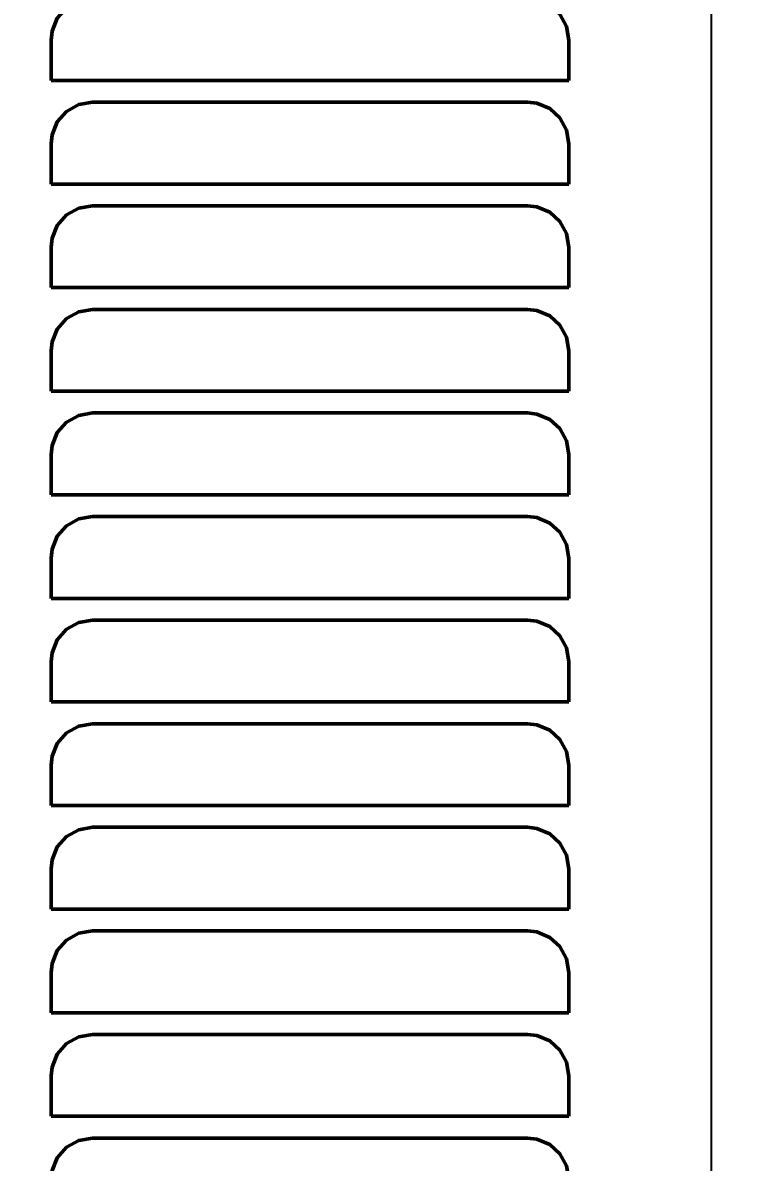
# Model space of a CAD drawing. Header units: inches. Extents: x -0.3 to 42.3, y 0 to 41.9.
# Drawn here: x 28.43 to 31.88, y 31.13 to 36.63 of the extents above; entities that cross this region are included whole.
import ezdxf

# ---------------------------------------------------------------- set-up
doc = ezdxf.new("R2010")
doc.units = ezdxf.units.IN
doc.header["$MEASUREMENT"] = 0
for name, color, linetype, lineweight in [('AM_0', 7, 'Continuous', 50), ('AM_4', 3, 'Continuous', 25), ('AM_5', 3, 'Continuous', 25)]:
    doc.layers.add(name, color=color, linetype=linetype, lineweight=lineweight)
doc.dimstyles.get("Standard").update_dxf_attribs({"dimtxt": 0.18, "dimasz": 0.18, "dimexe": 0.18, "dimexo": 0.0625, "dimgap": 0.09, "dimtad": 0, "dimtih": 1, "dimtoh": 1, "dimdec": 4, "dimzin": 0, "dimdsep": 46, "dimtxsty": 'Standard', "dimcen": 0.09, "dimadec": 0, "dimazin": 0, "dimtfac": 1, "dimtdec": 4, "dimtofl": 0, "dimtmove": 0, "dimatfit": 3, "dimfxl": 1, "dimtolj": 1, "dimtzin": 0, "dimarcsym": 0})

# ---------------------------------------------------------------- blocks, each defined once
blk = doc.blocks.new('*D1')
at = {"layer": 'AM_5', "color": 0, "lineweight": -2}
for p, q in [((14.375, 41.75), (39.27, 41.75)), ((39.27, 39.75), (39.27, 27.5096)), ((39.27, 2), (39.27, 14.2404)), ((3.39, 0), (39.27, 0))]:
    blk.add_line(p, q, dxfattribs=at)
at = {"layer": 'AM_5', "color": 0}
for points in [[(39.6033, 39.75), (38.9367, 39.75), (39.27, 41.75)], [(38.9367, 2), (39.6033, 2), (39.27, 0)]]:
    blk.add_solid(points, dxfattribs=at)
at = {"layer": 'Defpoints', "color": 0}
for p in [(14.375, 41.75), (3.39, 0), (39.27, 0)]:
    blk.add_point(p, dxfattribs=at)
at = {"layer": 'AM_5', "color": 0, "insert": (39.27, 20.875), "char_height": 2, "attachment_point": 5, "rotation": 90}
blk.add_mtext('\\A1;41.75 in', dxfattribs=at)

msp = doc.modelspace()

# ---------------------------------------------------------------- linework, layer by layer
at = {"layer": 'AM_0'}
for p, q in [((28.564, 36.55), (28.564, 36.355)), ((31.064, 36.355), (31.064, 36.55)), ((28.564, 36.355), (31.064, 36.355)), ((30.864, 36.25), (28.764, 36.25)), ((28.564, 36.05), (28.564, 35.855)), ((31.064, 35.855), (31.064, 36.05)), ((28.564, 35.855), (31.064, 35.855)), ((30.864, 35.75), (28.764, 35.75)), ((28.564, 35.55), (28.564, 35.355)), ((31.064, 35.355), (31.064, 35.55)), ((28.564, 35.355), (31.064, 35.355)), ((30.864, 35.25), (28.764, 35.25)), ((28.564, 35.05), (28.564, 34.855)), ((31.064, 34.855), (31.064, 35.05)), ((28.564, 34.855), (31.064, 34.855)), ((30.864, 34.75), (28.764, 34.75)), ((28.564, 34.55), (28.564, 34.355)), ((31.064, 34.355), (31.064, 34.55)), ((28.564, 34.355), (31.064, 34.355)), ((30.864, 34.25), (28.764, 34.25)), ((28.564, 34.05), (28.564, 33.855)), ((31.064, 33.855), (31.064, 34.05)), ((28.564, 33.855), (31.064, 33.855)), ((30.864, 33.75), (28.764, 33.75)), ((28.564, 33.55), (28.564, 33.355)), ((31.064, 33.355), (31.064, 33.55)), ((28.564, 33.355), (31.064, 33.355)), ((30.864, 33.25), (28.764, 33.25)), ((28.564, 33.05), (28.564, 32.855)), ((31.064, 32.855), (31.064, 33.05)), ((28.564, 32.855), (31.064, 32.855)), ((30.864, 32.75), (28.764, 32.75)), ((28.564, 32.55), (28.564, 32.355)), ((31.064, 32.355), (31.064, 32.55)), ((28.564, 32.355), (31.064, 32.355)), ((30.864, 32.25), (28.764, 32.25)), ((28.564, 32.05), (28.564, 31.855)), ((31.064, 31.855), (31.064, 32.05)), ((28.564, 31.855), (31.064, 31.855)), ((30.864, 31.75), (28.764, 31.75)), ((28.564, 31.55), (28.564, 31.355)), ((31.064, 31.355), (31.064, 31.55)), ((28.564, 31.355), (31.064, 31.355)), ((30.864, 31.25), (28.764, 31.25))]:
    msp.add_line(p, q, dxfattribs=at)
for points in [[(28.764, 36.75), (28.69758, 36.73865), (28.63864, 36.70584), (28.59399, 36.65534), (28.56869, 36.59307), (28.564, 36.55)], [(31.064, 36.55), (31.05284, 36.61588), (31.02066, 36.67433), (30.97099, 36.71897), (30.90912, 36.74484), (30.864, 36.75)], [(28.764, 36.25), (28.69758, 36.23865), (28.63864, 36.20584), (28.59399, 36.15534), (28.56869, 36.09307), (28.564, 36.05)], [(31.064, 36.05), (31.05284, 36.11588), (31.02066, 36.17433), (30.97099, 36.21897), (30.90912, 36.24484), (30.864, 36.25)], [(28.764, 35.75), (28.69758, 35.73865), (28.63864, 35.70584), (28.59399, 35.65534), (28.56869, 35.59307), (28.564, 35.55)], [(31.064, 35.55), (31.05284, 35.61588), (31.02066, 35.67433), (30.97099, 35.71897), (30.90912, 35.74484), (30.864, 35.75)], [(28.764, 35.25), (28.69758, 35.23865), (28.63864, 35.20584), (28.59399, 35.15534), (28.56869, 35.09307), (28.564, 35.05)], [(31.064, 35.05), (31.05284, 35.11588), (31.02066, 35.17433), (30.97099, 35.21897), (30.90912, 35.24484), (30.864, 35.25)], [(28.764, 34.75), (28.69758, 34.73865), (28.63864, 34.70584), (28.59399, 34.65534), (28.56869, 34.59307), (28.564, 34.55)], [(31.064, 34.55), (31.05284, 34.61588), (31.02066, 34.67433), (30.97099, 34.71897), (30.90912, 34.74484), (30.864, 34.75)], [(28.764, 34.25), (28.69758, 34.23865), (28.63864, 34.20584), (28.59399, 34.15534), (28.56869, 34.09307), (28.564, 34.05)], [(31.064, 34.05), (31.05284, 34.11588), (31.02066, 34.17433), (30.97099, 34.21897), (30.90912, 34.24484), (30.864, 34.25)], [(28.764, 33.75), (28.69758, 33.73865), (28.63864, 33.70584), (28.59399, 33.65534), (28.56869, 33.59307), (28.564, 33.55)], [(31.064, 33.55), (31.05284, 33.61588), (31.02066, 33.67433), (30.97099, 33.71897), (30.90912, 33.74484), (30.864, 33.75)], [(28.764, 33.25), (28.69758, 33.23865), (28.63864, 33.20584), (28.59399, 33.15534), (28.56869, 33.09307), (28.564, 33.05)], [(31.064, 33.05), (31.05284, 33.11588), (31.02066, 33.17433), (30.97099, 33.21897), (30.90912, 33.24484), (30.864, 33.25)], [(28.764, 32.75), (28.69758, 32.73865), (28.63864, 32.70584), (28.59399, 32.65534), (28.56869, 32.59307), (28.564, 32.55)], [(31.064, 32.55), (31.05284, 32.61588), (31.02066, 32.67433), (30.97099, 32.71897), (30.90912, 32.74484), (30.864, 32.75)], [(28.764, 32.25), (28.69758, 32.23865), (28.63864, 32.20584), (28.59399, 32.15534), (28.56869, 32.09307), (28.564, 32.05)], [(31.064, 32.05), (31.05284, 32.11588), (31.02066, 32.17433), (30.97099, 32.21897), (30.90912, 32.24484), (30.864, 32.25)], [(28.764, 31.75), (28.69758, 31.73865), (28.63864, 31.70584), (28.59399, 31.65534), (28.56869, 31.59307), (28.564, 31.55)], [(31.064, 31.55), (31.05284, 31.61588), (31.02066, 31.67433), (30.97099, 31.71897), (30.90912, 31.74484), (30.864, 31.75)], [(28.764, 31.25), (28.69758, 31.23865), (28.63864, 31.20584), (28.59399, 31.15534), (28.56869, 31.09307), (28.564, 31.05)], [(31.064, 31.05), (31.05284, 31.11588), (31.02066, 31.17433), (30.97099, 31.21897), (30.90912, 31.24484), (30.864, 31.25)]]:
    msp.add_lwpolyline(points, dxfattribs=at)
at = {"layer": 'AM_4'}
msp.add_line((31.7511, 41.15), (31.7511, 1.69), dxfattribs=at)

# ---------------------------------------------------------------- dimensions: what is measured, and where the dimension line sits
at = {"layer": 'AM_5'}
dim = msp.add_linear_dim(base=(39.27, 0), p1=(14.375, 41.75), p2=(3.39, 0), angle=90, text='41.75 in', dimstyle='Standard', override={"dimtxt": 2, "dimasz": 2, "dimexe": 0, "dimexo": 0, "dimgap": 0.6}, dxfattribs=at)
dim.commit()
dim.dimension.update_dxf_attribs({"geometry": '*D1', "text_midpoint": (39.27, 20.875), "dimtype": 160, "text_rotation": 90})

doc.saveas('drawing.dxf')
